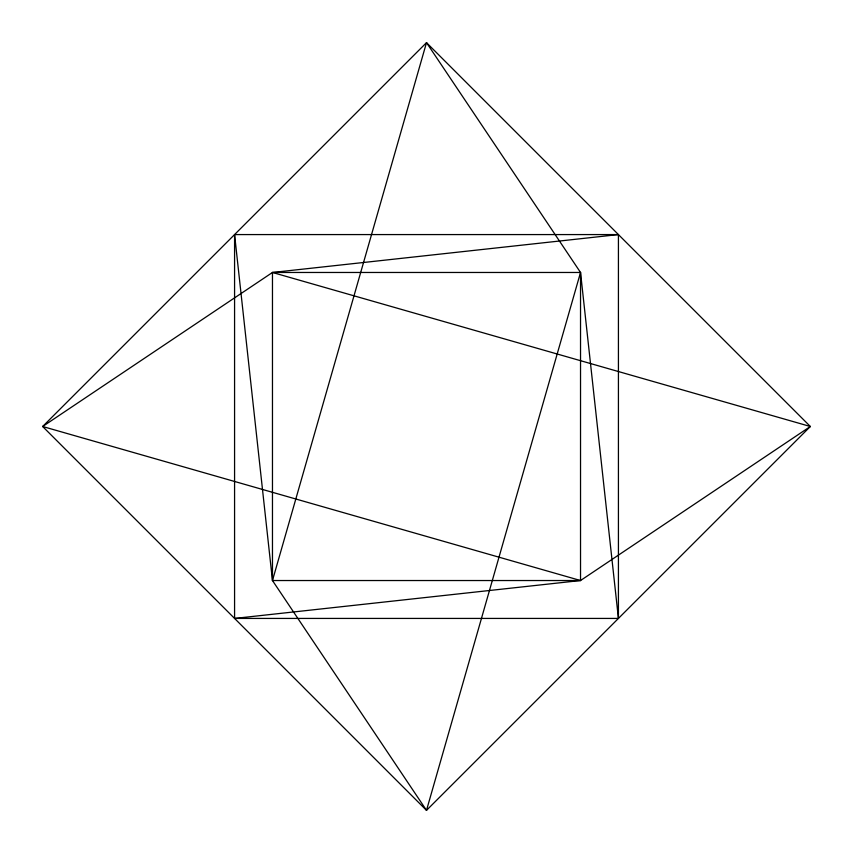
<?xml version="1.0" encoding="UTF-8"?>
<svg xmlns="http://www.w3.org/2000/svg" width="853" height="853" viewBox="0 0 853 853"><rect width="100%" height="100%" fill="white"/><g stroke="black" fill="none" stroke-linecap="round" stroke-linejoin="round"><path stroke-width="1.28" d="M580.53 272.47L580.53 580.53L272.47 580.53L272.47 272.47L810.35 426.5L580.53 580.53L42.65 426.5L272.47 272.47L580.53 272.47L426.5 810.35L272.47 580.53L426.5 42.65L810.35 426.5L426.5 810.35L42.65 426.5L426.5 42.65L580.53 272.47L618.425 618.425L234.575 618.425L234.575 234.575L618.425 234.575L618.425 618.425M272.47 272.47L618.425 234.575M234.575 618.425L580.53 580.53M234.575 234.575L272.47 580.53"/></g></svg>
